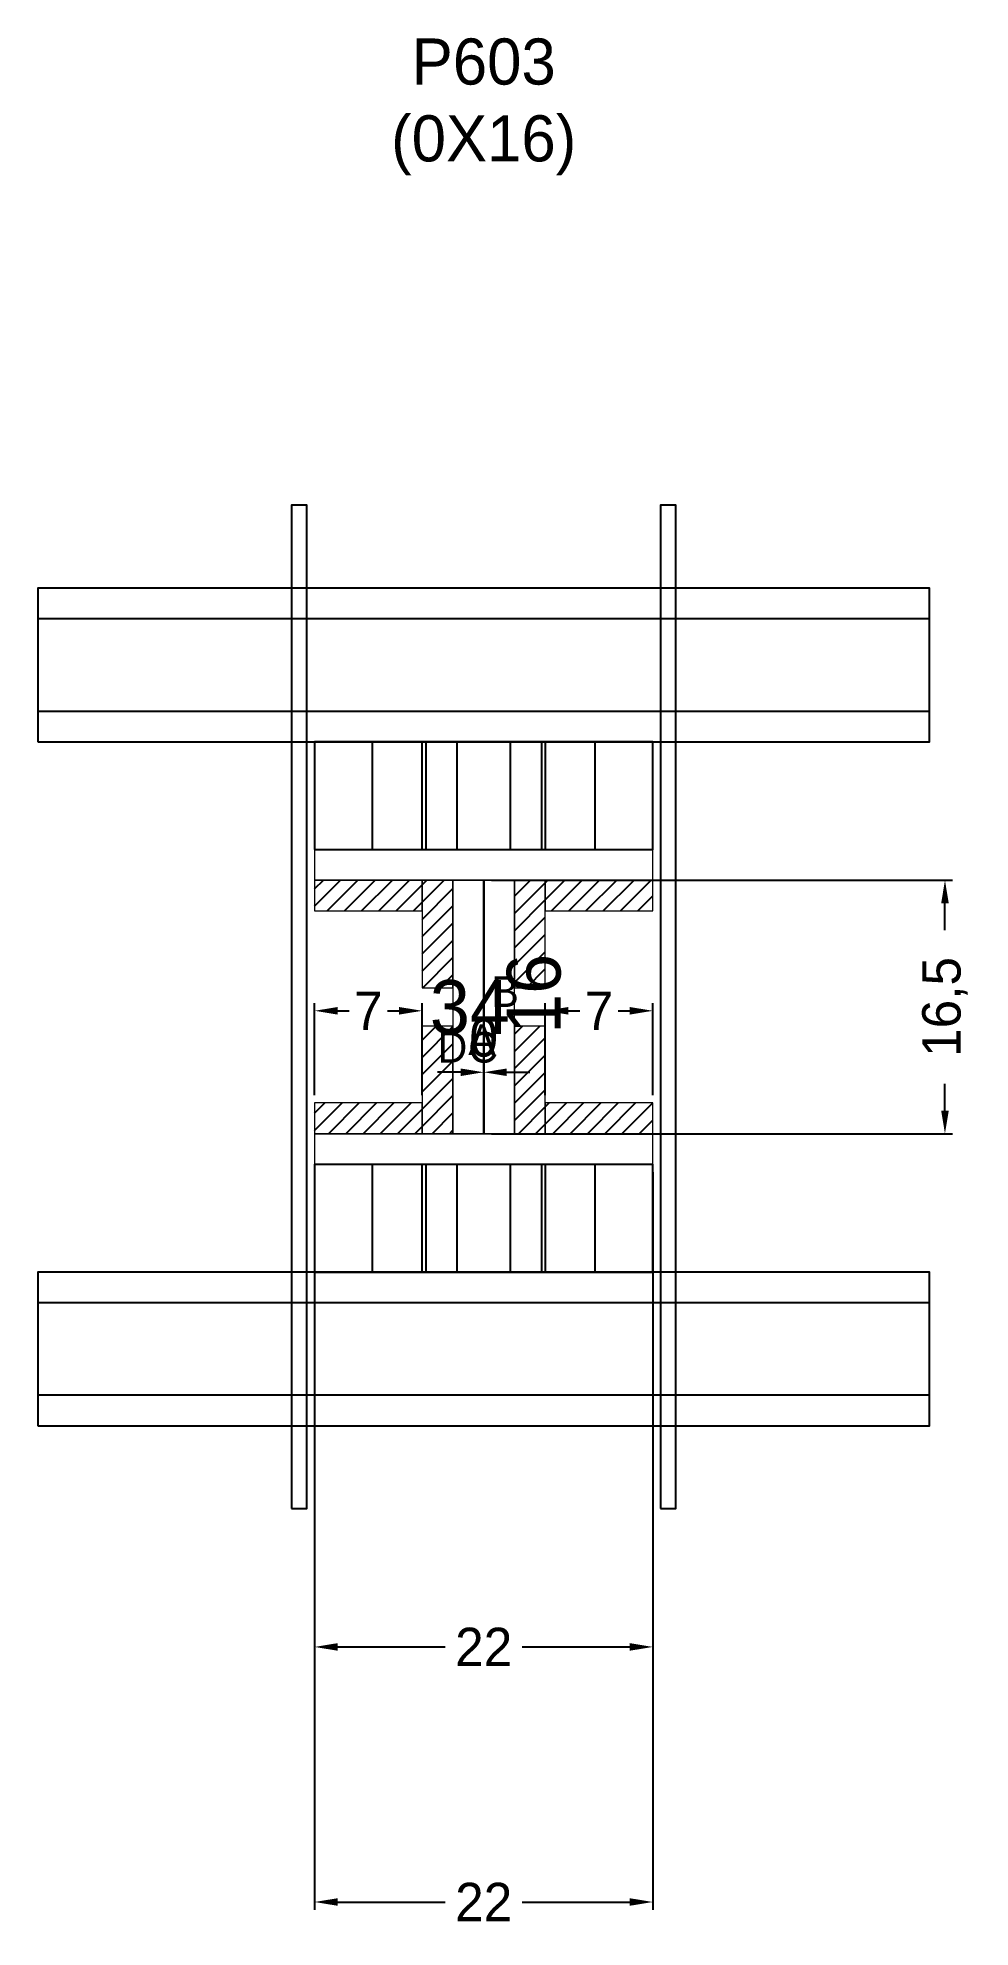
# Model space of a CAD drawing. Header units: centimetres. Extents: x -58 to 63, y 20 to 266.
import ezdxf

# ---------------------------------------------------------------- set-up
doc = ezdxf.new("R2010")
doc.units = ezdxf.units.CM
for name, color, linetype in [('CHAPA', 140, 'Continuous'), ('COTA', 241, 'Continuous'), ('Hachura', 251, 'Continuous'), ('Madeira', 30, 'Continuous'), ('NOMENCLATURA', 7, 'Continuous'), ('Painéis', 200, 'Continuous'), ('Perfil Metálico', 150, 'Continuous'), ('SARRAFO', 251, 'Continuous'), ('TEXTO_GERAL', 7, 'Continuous')]:
    doc.layers.add(name, color=color, linetype=linetype)
doc.dimstyles.new('cotax2', dxfattribs={"dimtxt": 2.5, "dimasz": 1.5, "dimexe": 0.5, "dimexo": 0.5, "dimgap": 0.5, "dimtad": 1, "dimcen": 2.5, "dimazin": 3, "dimtfac": 1, "dimtmove": 0, "dimatfit": 3})
pattern_1 = [(45, (0, 0), (-1.122532, 1.122532), [])]

# ---------------------------------------------------------------- blocks, each defined once
blk = doc.blocks.new('_CLOSEDFILLED')
at = {"color": 0, "linetype": 'BYBLOCK'}
blk.add_solid([(-1, 0.164), (0, 0), (-1, -0.164)], dxfattribs=at)
blk = doc.blocks.new('*D1')
for p, q in [((-22, 118.5), (-22, 22.5)), ((22, 118.5), (22, 22.5)), ((-19, 23.5), (-5, 23.5)), ((5, 23.5), (19, 23.5))]:
    blk.add_line(p, q)
at = {"layer": 'Defpoints'}
for p in [(-22, 119.5), (22, 119.5), (-22, 23.5)]:
    blk.add_point(p, dxfattribs=at)
at = {"layer": 'COTA', "xscale": 3, "yscale": 3, "rotation": 180}
blk.add_blockref('_CLOSEDFILLED', (-22, 23.5), dxfattribs=at)
at = {"layer": 'COTA', "xscale": 3, "yscale": 3}
blk.add_blockref('_CLOSEDFILLED', (22, 23.5), dxfattribs=at)
at = {"layer": 'COTA', "insert": (0, 23.5), "char_height": 5, "attachment_point": 5}
blk.add_mtext('22', dxfattribs=at)
blk = doc.blocks.new('*D2')
for p, q in [((-3, 131.5), (-6, 131.5)), ((0, 124.5), (0, 132.5)), ((0, 124.5), (0, 132.5)), ((0, 131.5), (0, 131.5)), ((3, 131.5), (6, 131.5))]:
    blk.add_line(p, q)
at = {"layer": 'Defpoints'}
for p in [(0, 131.5), (0, 123.5), (0, 123.5)]:
    blk.add_point(p, dxfattribs=at)
at = {"layer": 'COTA', "xscale": 3, "yscale": 3}
blk.add_blockref('_CLOSEDFILLED', (0, 131.5), dxfattribs=at)
at = {"layer": 'COTA', "xscale": 3, "yscale": 3, "rotation": 180}
blk.add_blockref('_CLOSEDFILLED', (0, 131.5), dxfattribs=at)
at = {"layer": 'COTA', "insert": (0, 136), "char_height": 5, "attachment_point": 5}
blk.add_mtext('0', dxfattribs=at)
blk = doc.blocks.new('*D3')
for p, q in [((1, 156.5), (61, 156.5)), ((60, 150), (60, 153.5)), ((60, 126.5), (60, 130)), ((1, 123.5), (61, 123.5))]:
    blk.add_line(p, q)
at = {"layer": 'Defpoints'}
for p in [(0, 156.5), (0, 123.5), (60, 123.5)]:
    blk.add_point(p, dxfattribs=at)
at = {"layer": 'COTA', "xscale": 3, "yscale": 3}
for p, rotation in [((60, 156.5), 90), ((60, 123.5), -90.00000000000001)]:
    blk.add_blockref('_CLOSEDFILLED', p, dxfattribs=dict(at, rotation=rotation))
at = {"layer": 'COTA', "insert": (60, 140), "char_height": 5, "attachment_point": 5, "rotation": 90}
blk.add_mtext('16,5', dxfattribs=at)
blk = doc.blocks.new('*D4')
for p, q in [((-22, 128.5), (-22, 140.5)), ((-8, 128.5), (-8, 140.5)), ((-19, 139.5), (-17.5, 139.5)), ((-12.5, 139.5), (-11, 139.5))]:
    blk.add_line(p, q)
at = {"layer": 'Defpoints'}
for p in [(-22, 139.5), (-22, 127.5), (-8, 127.5)]:
    blk.add_point(p, dxfattribs=at)
at = {"layer": 'COTA', "xscale": 3, "yscale": 3, "rotation": 180}
blk.add_blockref('_CLOSEDFILLED', (-22, 139.5), dxfattribs=at)
at = {"layer": 'COTA', "xscale": 3, "yscale": 3}
blk.add_blockref('_CLOSEDFILLED', (-8, 139.5), dxfattribs=at)
at = {"layer": 'COTA', "insert": (-15, 139.5), "char_height": 5, "attachment_point": 5}
blk.add_mtext('7', dxfattribs=at)
blk = doc.blocks.new('*D5')
for p, q in [((8, 128.5), (8, 140.5)), ((22, 128.5), (22, 140.5)), ((11, 139.5), (12.5, 139.5)), ((17.5, 139.5), (19, 139.5))]:
    blk.add_line(p, q)
at = {"layer": 'Defpoints'}
for p in [(8, 139.5), (8, 127.5), (22, 127.5)]:
    blk.add_point(p, dxfattribs=at)
at = {"layer": 'COTA', "xscale": 3, "yscale": 3, "rotation": 180}
blk.add_blockref('_CLOSEDFILLED', (8, 139.5), dxfattribs=at)
at = {"layer": 'COTA', "xscale": 3, "yscale": 3}
blk.add_blockref('_CLOSEDFILLED', (22, 139.5), dxfattribs=at)
at = {"layer": 'COTA', "insert": (15, 139.5), "char_height": 5, "attachment_point": 5}
blk.add_mtext('7', dxfattribs=at)
blk = doc.blocks.new('*D6')
for p, q in [((-22, 85.7), (-22, 55.7)), ((22, 85.7), (22, 55.7)), ((-19, 56.7), (-5, 56.7)), ((5, 56.7), (19, 56.7))]:
    blk.add_line(p, q)
at = {"layer": 'Defpoints'}
for p in [(-22, 86.7), (22, 86.7), (-22, 56.7)]:
    blk.add_point(p, dxfattribs=at)
at = {"layer": 'COTA', "xscale": 3, "yscale": 3, "rotation": 180}
blk.add_blockref('_CLOSEDFILLED', (-22, 56.7), dxfattribs=at)
at = {"layer": 'COTA', "xscale": 3, "yscale": 3}
blk.add_blockref('_CLOSEDFILLED', (22, 56.7), dxfattribs=at)
at = {"layer": 'COTA', "insert": (0, 56.7), "char_height": 5, "attachment_point": 5}
blk.add_mtext('22', dxfattribs=at)

msp = doc.modelspace()

# ---------------------------------------------------------------- hatches: boundary and pattern name
at = {"layer": 'Hachura'}
h = msp.add_hatch(dxfattribs=at)
h.set_pattern_fill('ANSI31')
h.set_pattern_definition(pattern_1)
h.paths.add_polyline_path([(-22, 152.5), (-8, 152.5), (-8, 156.5), (-22, 156.5)])
h = msp.add_hatch(dxfattribs=at)
h.set_pattern_fill('ANSI31')
h.set_pattern_definition(pattern_1)
h.paths.add_polyline_path([(-8, 142.5), (-4, 142.5), (-4, 156.5), (-8, 156.5)])
h = msp.add_hatch(dxfattribs=at)
h.set_pattern_fill('ANSI31')
h.set_pattern_definition(pattern_1)
h.paths.add_polyline_path([(4, 142.5), (8, 142.5), (8, 156.5), (4, 156.5)])
h = msp.add_hatch(dxfattribs=at)
h.set_pattern_fill('ANSI31')
h.set_pattern_definition(pattern_1)
h.paths.add_polyline_path([(8, 152.5), (22, 152.5), (22, 156.5), (8, 156.5)])
h = msp.add_hatch(dxfattribs=at)
h.set_pattern_fill('ANSI31')
h.set_pattern_definition(pattern_1)
h.paths.add_polyline_path([(-8, 123.5), (-4, 123.5), (-4, 137.5), (-8, 137.5)])
h = msp.add_hatch(dxfattribs=at)
h.set_pattern_fill('ANSI31')
h.set_pattern_definition(pattern_1)
h.paths.add_polyline_path([(4, 123.5), (8, 123.5), (8, 137.5), (4, 137.5)])
h = msp.add_hatch(dxfattribs=at)
h.set_pattern_fill('ANSI31')
h.set_pattern_definition(pattern_1)
h.paths.add_polyline_path([(-22, 123.5), (-8, 123.5), (-8, 127.5), (-22, 127.5)])
h = msp.add_hatch(dxfattribs=at)
h.set_pattern_fill('ANSI31')
h.set_pattern_definition(pattern_1)
h.paths.add_polyline_path([(8, 123.5), (22, 123.5), (22, 127.5), (8, 127.5)])

# ---------------------------------------------------------------- linework, layer by layer
at = {"layer": 'CHAPA', "lineweight": 18}
for points in [[(-22, 156.5), (22, 156.5), (22, 160.5), (-22, 160.5)], [(-22, 156.5), (22, 156.5), (22, 160.5), (-22, 160.5)], [(-4, 123.5), (0, 123.5), (0, 156.5), (-4, 156.5)], [(-4, 123.5), (0, 123.5), (0, 156.5), (-4, 156.5)], [(0, 123.5), (4, 123.5), (4, 156.5), (0, 156.5)], [(0, 123.5), (4, 123.5), (4, 156.5), (0, 156.5)], [(-22, 119.5), (22, 119.5), (22, 123.5), (-22, 123.5)], [(-22, 119.5), (22, 119.5), (22, 123.5), (-22, 123.5)]]:
    msp.add_lwpolyline(points, close=True, dxfattribs=at)
at = {"layer": 'Hachura'}
for points in [[(-25, 74.7), (-23, 74.7), (-23, 205.3), (-25, 205.3)], [(23, 74.7), (25, 74.7), (25, 205.3), (23, 205.3)]]:
    msp.add_lwpolyline(points, close=True, dxfattribs=at)
at = {"layer": 'Madeira', "color": 126}
for points in [[(-22, 160.5), (22, 160.5), (22, 174.5), (-22, 174.5)], [(-22, 160.5), (-8, 160.5), (-8, 174.5), (-22, 174.5)], [(-14.5, 160.5), (-7.5, 160.5), (-7.5, 174.5), (-14.5, 174.5)], [(-3.5, 160.5), (3.5, 160.5), (3.5, 174.5), (-3.5, 174.5)], [(7.5, 160.5), (14.5, 160.5), (14.5, 174.5), (7.5, 174.5)], [(8, 160.5), (22, 160.5), (22, 174.5), (8, 174.5)], [(-22, 105.5), (22, 105.5), (22, 119.5), (-22, 119.5)], [(-22, 105.5), (-8, 105.5), (-8, 119.5), (-22, 119.5)], [(-14.5, 105.5), (-7.5, 105.5), (-7.5, 119.5), (-14.5, 119.5)], [(-3.5, 105.5), (3.5, 105.5), (3.5, 119.5), (-3.5, 119.5)], [(7.5, 105.5), (14.5, 105.5), (14.5, 119.5), (7.5, 119.5)], [(8, 105.5), (22, 105.5), (22, 119.5), (8, 119.5)]]:
    msp.add_lwpolyline(points, close=True, dxfattribs=at)
at = {"layer": 'Painéis'}
msp.add_lwpolyline([(0, 123.5), (0, 123.5), (0, 156.5), (0, 156.5)], close=True, dxfattribs=at)
at = {"layer": 'Perfil Metálico', "color": 224}
for points in [[(-58, 174.5), (58, 174.5), (58, 194.5), (-58, 194.5)], [(-58, 178.5), (58, 178.5), (58, 190.5), (-58, 190.5)], [(-58, 85.5), (58, 85.5), (58, 105.5), (-58, 105.5)], [(-58, 89.5), (58, 89.5), (58, 101.5), (-58, 101.5)]]:
    msp.add_lwpolyline(points, close=True, dxfattribs=at)
at = {"layer": 'SARRAFO', "color": 251, "lineweight": 13}
for points in [[(-22, 152.5), (-8, 152.5), (-8, 156.5), (-22, 156.5)], [(-8, 142.5), (-4, 142.5), (-4, 156.5), (-8, 156.5)], [(4, 142.5), (8, 142.5), (8, 156.5), (4, 156.5)], [(8, 152.5), (22, 152.5), (22, 156.5), (8, 156.5)], [(-8, 123.5), (-4, 123.5), (-4, 137.5), (-8, 137.5)], [(4, 123.5), (8, 123.5), (8, 137.5), (4, 137.5)], [(-22, 123.5), (-8, 123.5), (-8, 127.5), (-22, 127.5)], [(8, 123.5), (22, 123.5), (22, 127.5), (8, 127.5)]]:
    msp.add_lwpolyline(points, close=True, dxfattribs=at)

# ---------------------------------------------------------------- texts
at = {"layer": 'COTA'}
msp.add_text('16', height=7, rotation=90, dxfattribs=at).set_placement((10, 136.5))
msp.add_text('34', height=7, dxfattribs=at).set_placement((-7, 136.5))
at = {"layer": 'NOMENCLATURA', "insert": (0, 248.25), "char_height": 6, "attachment_point": 8}
msp.add_mtext('P603\\P(0X16)', dxfattribs=at)
at = {"layer": 'TEXTO_GERAL'}
for s, p in [('B', (1, 140)), ('A', (-2, 133.75)), ('D', (-6, 132.75)), ('C', (-2, 132.75))]:
    msp.add_text(s, height=4, dxfattribs=at).set_placement(p)

# ---------------------------------------------------------------- dimensions: what is measured, and where the dimension line sits
at = {"layer": 'COTA'}
dim = msp.add_linear_dim(base=(60, 123.5), p1=(0, 123.5), p2=(0, 156.5), angle=90, dimstyle='cotax2', dxfattribs=at)
dim.commit()
dim.dimension.update_dxf_attribs({"geometry": '*D3', "text_midpoint": (60, 140)})
for base, p1, p2, picture, middle in [((-22, 139.5), (-22, 127.5), (-8, 127.5), '*D4', (-15, 139.5)), ((8, 139.5), (8, 127.5), (22, 127.5), '*D5', (15, 139.5)), ((0, 131.5), (0, 123.5), (0, 123.5), '*D2', (0, 136)), ((-22, 23.5), (-22, 119.5), (22, 119.5), '*D1', (0, 23.5)), ((-22, 56.7), (-22, 86.7), (22, 86.7), '*D6', (0, 56.7))]:
    dim = msp.add_linear_dim(base=base, p1=p1, p2=p2, dimstyle='cotax2', dxfattribs=at)
    dim.commit()
    dim.dimension.update_dxf_attribs({"geometry": picture, "text_midpoint": middle})

doc.saveas('drawing.dxf')
